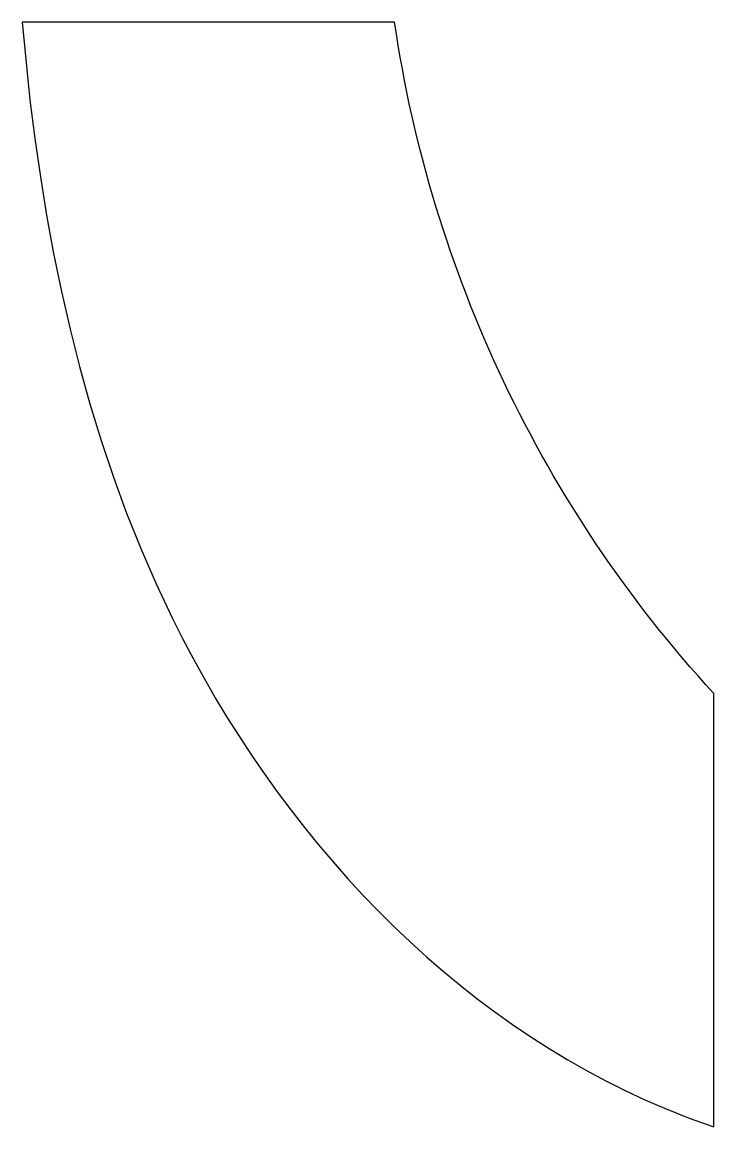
# Model space of a CAD drawing. Header units: inches. Extents: x -55.81 to -50.92, y -37.85 to -30.05.
import ezdxf

# ---------------------------------------------------------------- set-up
doc = ezdxf.new("R2010")
doc.units = ezdxf.units.IN
doc.header["$MEASUREMENT"] = 0
doc.layers.add('Default', color=7, linetype='Continuous', true_color=0x000000)

msp = doc.modelspace()

# ---------------------------------------------------------------- linework, layer by layer
at = {"layer": 'Default'}
msp.add_lwpolyline([(-50.9226, -37.8472), (-50.9226, -34.788, -0.150065), (-53.1789, -30.0465), (-55.8106, -30.0465), (-55.7551, -30.5942), (-55.7207, -30.8672), (-55.6814, -31.1393), (-55.6371, -31.4103), (-55.5875, -31.68), (-55.5324, -31.9482), (-55.4715, -32.2146), (-55.4046, -32.4791), (-55.3315, -32.7413), (-55.2519, -33.0012), (-55.1656, -33.2585), (-55.0724, -33.5129), (-54.9719, -33.7642), (-54.864, -34.0123), (-54.7485, -34.2569), (-54.6767, -34.3992), (-54.6023, -34.5402), (-54.5251, -34.6798), (-54.4453, -34.8178), (-54.3629, -34.9542), (-54.278, -35.0888), (-54.1904, -35.2217), (-54.1004, -35.3527), (-54.0079, -35.4818), (-53.9129, -35.6088), (-53.8155, -35.7336), (-53.7157, -35.8563), (-53.6136, -35.9766), (-53.5092, -36.0946), (-53.4025, -36.2102), (-53.2935, -36.3231), (-53.1823, -36.4335), (-53.0689, -36.5411), (-52.9534, -36.6459), (-52.8358, -36.7479), (-52.7161, -36.8468), (-52.5943, -36.9428), (-52.4705, -37.0356), (-52.3447, -37.1251), (-52.217, -37.2114), (-52.0873, -37.2943), (-51.9558, -37.3737), (-51.8224, -37.4495), (-51.6872, -37.5217), (-51.5502, -37.5902), (-51.4114, -37.6549), (-51.271, -37.7157), (-51.0979, -37.7843)], format="xyb", close=True, dxfattribs=at)

doc.saveas('drawing.dxf')
